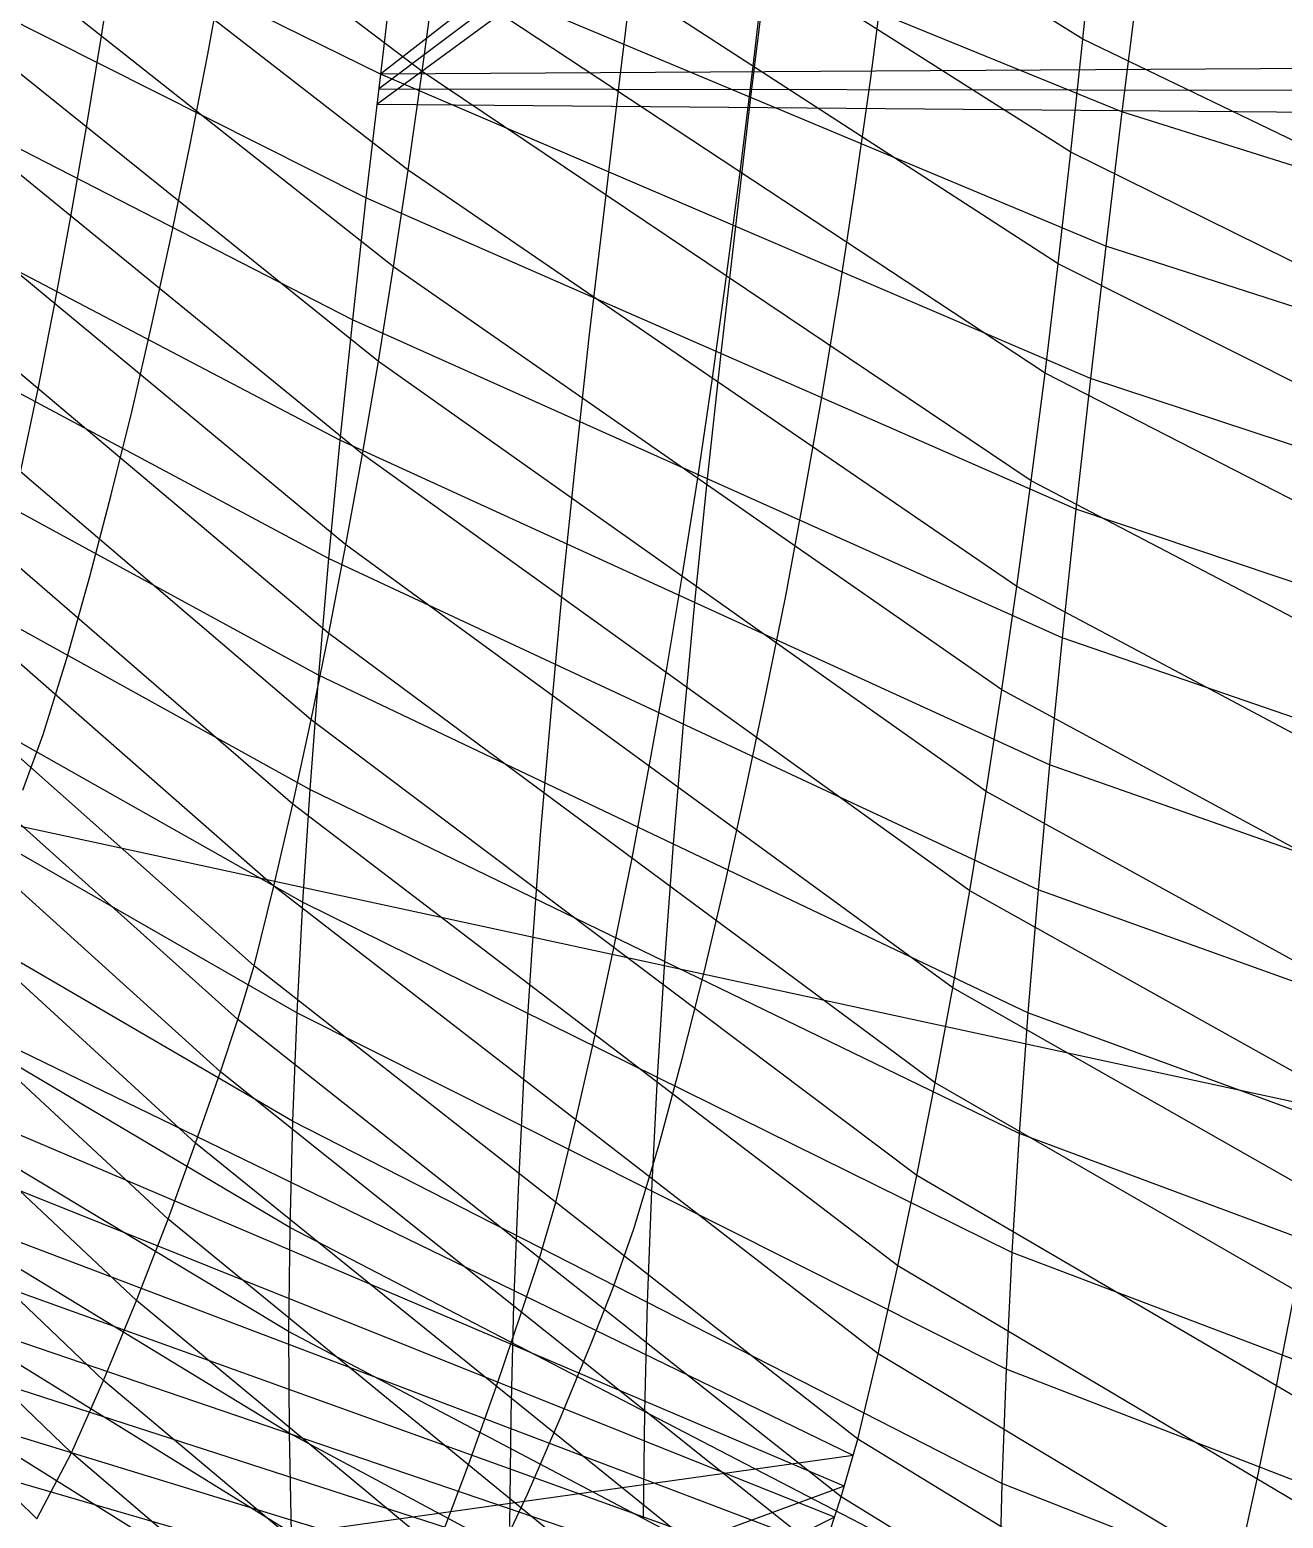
# Model space of a CAD drawing. Extents: x -530 to 530, y -2 to 255.
# Drawn here: x -483.83 to -463.06, y 102.37 to 127.03 of the extents above; entities that cross this region are included whole.
import ezdxf

# ---------------------------------------------------------------- set-up
doc = ezdxf.new("R2010")
doc.units = 0
doc.header["$MEASUREMENT"] = 0
doc.layers.add('default', color=7, linetype='Continuous')

msp = doc.modelspace()

# ---------------------------------------------------------------- linework, layer by layer
at = {"layer": 'default', "color": 4, "linetype": 'Continuous'}
for p, q in [((-465.604, 135.922, 224.823), (-478.019, 126.299, 191.993)), ((-465.631, 135.406, 224.844), (-478.048, 126.047, 191.989)), ((-465.669, 134.89, 224.857), (-478.078, 125.795, 191.986)), ((-473.79, 128.396, 181.968), (-474.058, 126.215, 181.916)), ((-480.879, 126.628, 247.061), (-480.59, 128.184, 247.115)), ((-469.899, 126.19, 233.464), (-469.663, 127.993, 233.485)), ((-481.174, 125.101, 247), (-480.879, 126.628, 247.061)), ((-474.058, 126.215, 181.916), (-474.313, 124.064, 181.873)), ((-470.15, 124.42, 233.43), (-469.899, 126.19, 233.464)), ((-481.485, 123.609, 246.927), (-481.174, 125.101, 247)), ((-470.419, 122.68, 233.382), (-470.15, 124.42, 233.43)), ((-474.313, 124.064, 181.873), (-474.563, 121.938, 181.833)), ((-481.807, 122.15, 246.845), (-481.485, 123.609, 246.927)), ((-470.7, 120.973, 233.323), (-470.419, 122.68, 233.382)), ((-482.133, 120.722, 246.758), (-481.807, 122.15, 246.845)), ((-474.563, 121.938, 181.833), (-474.791, 119.839, 181.808)), ((-470.998, 119.299, 233.25), (-470.7, 120.973, 233.323)), ((-482.477, 119.329, 246.657), (-482.133, 120.722, 246.758)), ((-474.791, 119.839, 181.808), (-475.004, 117.764, 181.795)), ((-482.832, 117.973, 246.547), (-482.477, 119.329, 246.657)), ((-471.303, 117.656, 233.169), (-470.998, 119.299, 233.25)), ((-483.201, 116.656, 246.424), (-482.832, 117.973, 246.547)), ((-475.004, 117.764, 181.795), (-475.196, 115.717, 181.796)), ((-471.624, 116.05, 233.074), (-471.303, 117.656, 233.169)), ((-483.608, 115.354, 246.282), (-483.201, 116.656, 246.424)), ((-471.956, 114.479, 232.97), (-471.624, 116.05, 233.074)), ((-475.196, 115.717, 181.796), (-475.368, 113.696, 181.813)), ((-483.944, 114.437, 246.144), (-483.608, 115.354, 246.282)), ((-472.294, 112.943, 232.859), (-471.956, 114.479, 232.97)), ((-475.368, 113.696, 181.813), (-475.515, 111.705, 181.847)), ((-472.649, 111.444, 232.732), (-472.294, 112.943, 232.859)), ((-475.515, 111.705, 181.847), (-475.639, 109.745, 181.899)), ((-473.016, 109.984, 232.594), (-472.649, 111.444, 232.732)), ((-473.398, 108.566, 232.443), (-473.016, 109.984, 232.594)), ((-475.639, 109.745, 181.899), (-475.736, 107.817, 181.969)), ((-473.818, 107.165, 232.268), (-473.398, 108.566, 232.443)), ((-475.736, 107.817, 181.969), (-475.811, 105.923, 182.057)), ((-474.166, 106.181, 232.103), (-473.818, 107.165, 232.268)), ((-474.525, 105.27, 231.924), (-474.166, 106.181, 232.103)), ((-475.811, 105.923, 182.057), (-475.856, 104.063, 182.165)), ((-475.021, 104.061, 231.679), (-474.525, 105.27, 231.924)), ((-475.856, 104.063, 182.165), (-475.877, 102.236, 182.293)), ((-475.583, 102.773, 231.394), (-475.021, 104.061, 231.679)), ((-470.186, 103.412, 224.069), (-479.496, 102.106, 192.719)), ((-470.334, 102.902, 224.001), (-479.375, 99.585, 193.013)), ((-476.229, 101.396, 231.058), (-475.583, 102.773, 231.394)), ((-470.493, 102.392, 223.926), (-479.274, 98.037, 193.216))]:
    msp.add_line(p, q, dxfattribs=at)
at = {"layer": 'default', "color": 3, "linetype": 'Continuous'}
for p, q in [((-477.326, 126.34, 239.222), (-487.023, 133.739, 252.772)), ((-466.379, 126.877, 224.975), (-476.493, 133.171, 239.229)), ((-477.558, 124.707, 239.2), (-487.246, 132.23, 252.763)), ((-466.578, 125.003, 224.978), (-476.687, 131.42, 239.24)), ((-477.799, 123.106, 239.168), (-487.478, 130.75, 252.748)), ((-466.788, 123.156, 224.972), (-476.891, 129.697, 239.242)), ((-478.052, 121.537, 239.127), (-487.721, 129.299, 252.723)), ((-466.379, 126.877, 224.975), (-466.187, 128.781, 224.963)), ((-477.326, 126.34, 239.222), (-477.103, 128.004, 239.237)), ((-467.006, 121.343, 224.956), (-477.103, 128.004, 239.237)), ((-478.315, 120.001, 239.076), (-487.974, 127.88, 252.691)), ((-466.578, 125.003, 224.978), (-466.379, 126.877, 224.975)), ((-454.404, 121.089, 211.2), (-466.379, 126.877, 224.975)), ((-441.407, 126.518, 196.604), (-478.019, 126.299, 191.993)), ((-478.588, 118.498, 239.016), (-488.237, 126.491, 252.65)), ((-477.558, 124.707, 239.2), (-477.326, 126.34, 239.222)), ((-467.236, 119.56, 224.931), (-477.326, 126.34, 239.222)), ((-441.424, 126.001, 196.63), (-478.048, 126.047, 191.989)), ((-441.447, 125.485, 196.651), (-478.078, 125.795, 191.986)), ((-478.871, 117.031, 238.947), (-488.509, 125.135, 252.602)), ((-466.788, 123.156, 224.972), (-466.578, 125.003, 224.978)), ((-454.607, 119.097, 211.195), (-466.578, 125.003, 224.978)), ((-477.799, 123.106, 239.168), (-477.558, 124.707, 239.2)), ((-467.474, 117.81, 224.896), (-477.558, 124.707, 239.2)), ((-479.166, 115.599, 238.867), (-488.792, 123.812, 252.544)), ((-478.052, 121.537, 239.127), (-477.799, 123.106, 239.168)), ((-467.723, 116.095, 224.851), (-477.799, 123.106, 239.168)), ((-467.006, 121.343, 224.956), (-466.788, 123.156, 224.972)), ((-454.82, 117.135, 211.18), (-466.788, 123.156, 224.972)), ((-479.471, 114.202, 238.778), (-489.085, 122.521, 252.479)), ((-478.315, 120.001, 239.076), (-478.052, 121.537, 239.127)), ((-467.983, 114.414, 224.796), (-478.052, 121.537, 239.127)), ((-467.236, 119.56, 224.931), (-467.006, 121.343, 224.956)), ((-455.043, 115.208, 211.154), (-467.006, 121.343, 224.956)), ((-479.786, 112.844, 238.679), (-489.388, 121.267, 252.405)), ((-480.112, 111.522, 238.571), (-489.701, 120.045, 252.323)), ((-478.588, 118.498, 239.016), (-478.315, 120.001, 239.076)), ((-468.254, 112.768, 224.729), (-478.315, 120.001, 239.076)), ((-467.474, 117.81, 224.896), (-467.236, 119.56, 224.931)), ((-455.277, 113.313, 211.117), (-467.236, 119.56, 224.931)), ((-480.38, 110.634, 238.466), (-489.958, 119.225, 252.24)), ((-480.67, 109.768, 238.345), (-490.238, 118.425, 252.144)), ((-478.871, 117.031, 238.947), (-478.588, 118.498, 239.016)), ((-468.536, 111.158, 224.652), (-478.588, 118.498, 239.016)), ((-470.186, 103.412, 224.069), (-500.16, 117.97, 224.984)), ((-467.723, 116.095, 224.851), (-467.474, 117.81, 224.896)), ((-455.519, 111.453, 211.07), (-467.474, 117.81, 224.896)), ((-481.08, 108.587, 238.17), (-490.631, 117.335, 252.006)), ((-479.166, 115.599, 238.867), (-478.871, 117.031, 238.947)), ((-468.827, 109.585, 224.565), (-478.871, 117.031, 238.947)), ((-481.536, 107.329, 237.972), (-491.068, 116.173, 251.847)), ((-467.983, 114.414, 224.796), (-467.723, 116.095, 224.851)), ((-455.773, 109.631, 211.011), (-467.723, 116.095, 224.851)), ((-470.334, 102.902, 224.001), (-500.088, 115.579, 225.22)), ((-479.471, 114.202, 238.778), (-479.166, 115.599, 238.867)), ((-469.131, 108.051, 224.466), (-479.166, 115.599, 238.867)), ((-482.061, 105.977, 237.736), (-491.573, 114.925, 251.658)), ((-470.493, 102.392, 223.926), (-500.014, 114.21, 225.375)), ((-479.786, 112.844, 238.679), (-479.471, 114.202, 238.778)), ((-469.447, 106.554, 224.356), (-479.471, 114.202, 238.778)), ((-468.254, 112.768, 224.729), (-467.983, 114.414, 224.796)), ((-456.038, 107.843, 210.941), (-467.983, 114.414, 224.796)), ((-482.606, 104.656, 237.484), (-492.096, 113.705, 251.456)), ((-470.658, 101.883, 223.847), (-499.921, 112.992, 225.532)), ((-480.112, 111.522, 238.571), (-479.786, 112.844, 238.679)), ((-469.771, 105.098, 224.235), (-479.786, 112.844, 238.679)), ((-468.536, 111.158, 224.652), (-468.254, 112.768, 224.729)), ((-456.315, 106.094, 210.858), (-468.254, 112.768, 224.729)), ((-483.137, 103.454, 237.232), (-492.606, 112.596, 251.252)), ((-470.827, 101.374, 223.765), (-499.808, 111.803, 225.699)), ((-483.712, 102.364, 236.942), (-493.159, 111.591, 251.016)), ((-480.38, 110.634, 238.466), (-480.112, 111.522, 238.571)), ((-470.108, 103.68, 224.104), (-480.112, 111.522, 238.571)), ((-468.827, 109.585, 224.565), (-468.536, 111.158, 224.652)), ((-456.602, 104.382, 210.764), (-468.536, 111.158, 224.652)), ((-470.997, 100.865, 223.682), (-499.673, 110.645, 225.878)), ((-480.67, 109.768, 238.345), (-480.38, 110.634, 238.466)), ((-470.384, 102.729, 223.979), (-480.38, 110.634, 238.466)), ((-481.08, 108.587, 238.17), (-480.67, 109.768, 238.345)), ((-470.685, 101.8, 223.834), (-480.67, 109.768, 238.345)), ((-471.17, 100.356, 223.597), (-499.518, 109.516, 226.068)), ((-469.131, 108.051, 224.466), (-468.827, 109.585, 224.565)), ((-456.9, 102.71, 210.658), (-468.827, 109.585, 224.565)), ((-481.536, 107.329, 237.972), (-481.08, 108.587, 238.17)), ((-471.108, 100.533, 223.628), (-481.08, 108.587, 238.17)), ((-471.347, 99.847, 223.509), (-499.342, 108.418, 226.27)), ((-469.447, 106.554, 224.356), (-469.131, 108.051, 224.466)), ((-457.21, 101.079, 210.54), (-469.131, 108.051, 224.466)), ((-471.525, 99.338, 223.42), (-499.146, 107.351, 226.482)), ((-482.061, 105.977, 237.736), (-481.536, 107.329, 237.972)), ((-471.579, 99.184, 223.394), (-481.536, 107.329, 237.972)), ((-469.771, 105.098, 224.235), (-469.447, 106.554, 224.356)), ((-457.532, 99.488, 210.409), (-469.447, 106.554, 224.356)), ((-482.606, 104.656, 237.484), (-482.061, 105.977, 237.736)), ((-472.122, 97.734, 223.115), (-482.061, 105.977, 237.736)), ((-470.108, 103.68, 224.104), (-469.771, 105.098, 224.235)), ((-457.864, 97.94, 210.266), (-469.771, 105.098, 224.235)), ((-483.137, 103.454, 237.232), (-482.606, 104.656, 237.484)), ((-472.685, 96.316, 222.819), (-482.606, 104.656, 237.484)), ((-470.384, 102.729, 223.979), (-470.108, 103.68, 224.104)), ((-458.207, 96.432, 210.111), (-470.108, 103.68, 224.104)), ((-483.712, 102.364, 236.942), (-483.137, 103.454, 237.232)), ((-473.234, 95.027, 222.524), (-483.137, 103.454, 237.232)), ((-470.685, 101.8, 223.834), (-470.384, 102.729, 223.979)), ((-458.49, 95.42, 209.965), (-470.384, 102.729, 223.979))]:
    msp.add_line(p, q, dxfattribs=at)
at = {"layer": 'default', "color": 5, "linetype": 'Continuous'}
for p, q in [((-478.019, 126.299, 191.993), (-489.394, 131.896, 207.932)), ((-465.734, 125.671, 175.525), (-477.503, 130.482, 192.074)), ((-478.258, 124.248, 191.964), (-489.629, 129.965, 207.914)), ((-477.768, 128.377, 192.029), (-478.019, 126.299, 191.993)), ((-466.001, 123.449, 175.467), (-477.768, 128.377, 192.029)), ((-478.482, 122.227, 191.944), (-489.849, 128.063, 207.904)), ((-465.453, 127.919, 175.592), (-465.734, 125.671, 175.525)), ((-478.019, 126.299, 191.993), (-478.258, 124.248, 191.964)), ((-466.255, 121.256, 175.419), (-478.019, 126.299, 191.993)), ((-478.69, 120.235, 191.936), (-490.053, 126.189, 207.904)), ((-465.734, 125.671, 175.525), (-466.001, 123.449, 175.467)), ((-451.837, 121.302, 159.674), (-465.734, 125.671, 175.525)), ((-478.877, 118.273, 191.941), (-490.238, 124.343, 207.916)), ((-478.258, 124.248, 191.964), (-478.482, 122.227, 191.944)), ((-466.496, 119.091, 175.38), (-478.258, 124.248, 191.964)), ((-466.001, 123.449, 175.467), (-466.255, 121.256, 175.419)), ((-452.104, 118.973, 159.601), (-466.001, 123.449, 175.467)), ((-479.045, 116.342, 191.959), (-490.403, 122.525, 207.94)), ((-478.482, 122.227, 191.944), (-478.69, 120.235, 191.936)), ((-466.723, 116.958, 175.351), (-478.482, 122.227, 191.944)), ((-466.255, 121.256, 175.419), (-466.496, 119.091, 175.38)), ((-452.357, 116.674, 159.539), (-466.255, 121.256, 175.419)), ((-479.188, 114.444, 191.994), (-490.544, 120.739, 207.978)), ((-478.69, 120.235, 191.936), (-478.877, 118.273, 191.941)), ((-466.932, 114.855, 175.334), (-478.69, 120.235, 191.936)), ((-479.308, 112.579, 192.045), (-490.663, 118.984, 208.03)), ((-466.496, 119.091, 175.38), (-466.723, 116.958, 175.351)), ((-452.598, 114.404, 159.487), (-466.496, 119.091, 175.38)), ((-478.877, 118.273, 191.941), (-479.045, 116.342, 191.959)), ((-467.122, 112.785, 175.332), (-478.877, 118.273, 191.941)), ((-479.403, 110.747, 192.114), (-490.757, 117.259, 208.098)), ((-466.723, 116.958, 175.351), (-466.932, 114.855, 175.334)), ((-452.824, 112.168, 159.446), (-466.723, 116.958, 175.351)), ((-479.045, 116.342, 191.959), (-479.188, 114.444, 191.994)), ((-467.29, 110.747, 175.346), (-479.045, 116.342, 191.959)), ((-479.474, 108.95, 192.198), (-490.828, 115.568, 208.18)), ((-466.932, 114.855, 175.334), (-467.122, 112.785, 175.332)), ((-453.033, 109.965, 159.419), (-466.932, 114.855, 175.334)), ((-479.188, 114.444, 191.994), (-479.308, 112.579, 192.045)), ((-467.434, 108.745, 175.379), (-479.188, 114.444, 191.994)), ((-479.519, 107.191, 192.301), (-490.873, 113.911, 208.278)), ((-467.122, 112.785, 175.332), (-467.29, 110.747, 175.346)), ((-453.222, 107.795, 159.409), (-467.122, 112.785, 175.332)), ((-479.308, 112.579, 192.045), (-479.403, 110.747, 192.114)), ((-467.555, 106.776, 175.428), (-479.308, 112.579, 192.045)), ((-479.539, 105.466, 192.421), (-490.894, 112.288, 208.39)), ((-479.403, 110.747, 192.114), (-479.474, 108.95, 192.198)), ((-467.65, 104.843, 175.498), (-479.403, 110.747, 192.114)), ((-467.29, 110.747, 175.346), (-467.434, 108.745, 175.379)), ((-453.39, 105.659, 159.415), (-467.29, 110.747, 175.346)), ((-479.531, 103.78, 192.56), (-490.888, 110.7, 208.52)), ((-479.497, 102.132, 192.717), (-490.856, 109.148, 208.665)), ((-479.474, 108.95, 192.198), (-479.519, 107.191, 192.301)), ((-467.722, 102.948, 175.585), (-479.474, 108.95, 192.198)), ((-467.434, 108.745, 175.379), (-467.555, 106.776, 175.428)), ((-453.533, 103.56, 159.443), (-467.434, 108.745, 175.379)), ((-479.435, 100.523, 192.892), (-490.798, 107.633, 208.827)), ((-479.519, 107.191, 192.301), (-479.539, 105.466, 192.421)), ((-467.765, 101.091, 175.693), (-479.519, 107.191, 192.301)), ((-467.555, 106.776, 175.428), (-467.65, 104.843, 175.498)), ((-453.654, 101.497, 159.49), (-467.555, 106.776, 175.428)), ((-479.539, 105.466, 192.421), (-479.531, 103.78, 192.56)), ((-467.785, 99.272, 175.82), (-479.539, 105.466, 192.421)), ((-467.65, 104.843, 175.498), (-467.722, 102.948, 175.585)), ((-453.748, 99.472, 159.559), (-467.65, 104.843, 175.498)), ((-479.531, 103.78, 192.56), (-479.497, 102.132, 192.717)), ((-467.775, 97.493, 175.969), (-479.531, 103.78, 192.56)), ((-467.722, 102.948, 175.585), (-467.765, 101.091, 175.693)), ((-453.818, 97.485, 159.647), (-467.722, 102.948, 175.585))]:
    msp.add_line(p, q, dxfattribs=at)
at = {"layer": 'default', "color": 7, "linetype": 'Continuous'}
for p, q in [((-482.639, 126.928, 245.958), (-482.402, 128.468, 245.982)), ((-471.619, 128.077, 183.799), (-471.885, 125.913, 183.748)), ((-471.839, 126.427, 232.107), (-471.632, 128.211, 232.109)), ((-482.886, 125.418, 245.925), (-482.639, 126.928, 245.958)), ((-472.055, 124.674, 232.097), (-471.839, 126.427, 232.107)), ((-471.885, 125.913, 183.748), (-472.137, 123.778, 183.706)), ((-483.145, 123.941, 245.883), (-482.886, 125.418, 245.925)), ((-472.281, 122.95, 232.077), (-472.055, 124.674, 232.097)), ((-483.413, 122.495, 245.833), (-483.145, 123.941, 245.883)), ((-472.137, 123.778, 183.706), (-472.377, 121.669, 183.672)), ((-472.516, 121.259, 232.048), (-472.281, 122.95, 232.077)), ((-483.69, 121.083, 245.774), (-483.413, 122.495, 245.833)), ((-472.377, 121.669, 183.672), (-472.602, 119.592, 183.648)), ((-483.979, 119.705, 245.706), (-483.69, 121.083, 245.774)), ((-472.761, 119.601, 232.01), (-472.516, 121.259, 232.048)), ((-473.017, 117.975, 231.961), (-472.761, 119.601, 232.01)), ((-472.602, 119.592, 183.648), (-472.811, 117.545, 183.635)), ((-473.285, 116.385, 231.902), (-473.017, 117.975, 231.961)), ((-472.811, 117.545, 183.635), (-472.999, 115.529, 183.637)), ((-473.562, 114.828, 231.834), (-473.285, 116.385, 231.902)), ((-472.999, 115.529, 183.637), (-473.167, 113.545, 183.653)), ((-473.849, 113.308, 231.756), (-473.562, 114.828, 231.834)), ((-473.167, 113.545, 183.653), (-473.311, 111.595, 183.686)), ((-474.149, 111.825, 231.667), (-473.849, 113.308, 231.756)), ((-474.459, 110.378, 231.567), (-474.149, 111.825, 231.667)), ((-473.311, 111.595, 183.686), (-473.432, 109.678, 183.737)), ((-474.779, 108.971, 231.457), (-474.459, 110.378, 231.567)), ((-473.432, 109.678, 183.737), (-473.526, 107.795, 183.806)), ((-475.11, 107.601, 231.337), (-474.779, 108.971, 231.457)), ((-473.526, 107.795, 183.806), (-473.598, 105.949, 183.892)), ((-475.382, 106.681, 231.222), (-475.11, 107.601, 231.337)), ((-475.678, 105.784, 231.09), (-475.382, 106.681, 231.222)), ((-463.171, 104.565, 217.503), (-462.863, 106.148, 217.612)), ((-473.598, 105.949, 183.892), (-473.642, 104.141, 183.997)), ((-476.094, 104.56, 230.899), (-475.678, 105.784, 231.09)), ((-476.557, 103.257, 230.683), (-476.094, 104.56, 230.899)), ((-463.489, 103.021, 217.382), (-463.171, 104.565, 217.503)), ((-473.642, 104.141, 183.997), (-473.662, 102.369, 184.12)), ((-477.091, 101.855, 230.425), (-476.557, 103.257, 230.683)), ((-463.818, 101.519, 217.251), (-463.489, 103.021, 217.382))]:
    msp.add_line(p, q, dxfattribs=at)
at = {"layer": 'default', "color": 1, "linetype": 'Continuous'}
msp.add_line((-423.606, 100.771, 290.836), (-491.368, 115.431, 251.735), dxfattribs=at)

doc.saveas('drawing.dxf')
